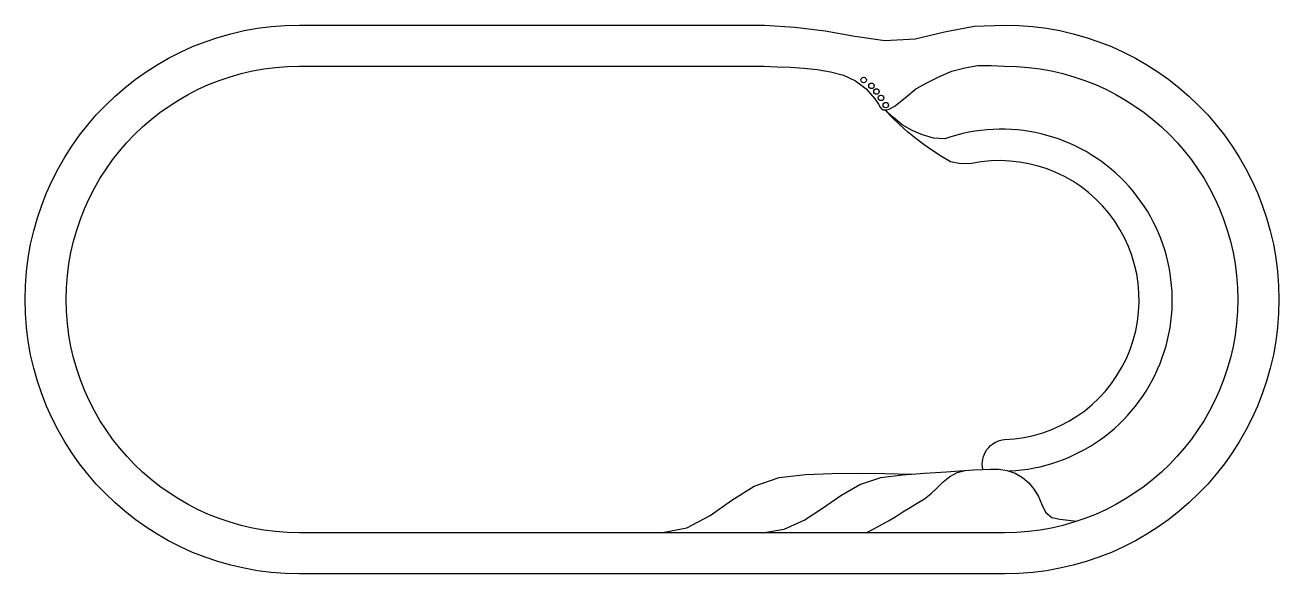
# Model space of a CAD drawing. Header units: millimetres. Extents: x 139.43 to 147.43, y 78.89 to 82.39.
import ezdxf

# ---------------------------------------------------------------- set-up
doc = ezdxf.new("R2010")
doc.units = ezdxf.units.MM
doc.header["$LTSCALE"] = 10
doc.layers.add('piscinas_igui', color=3, linetype='Continuous')

msp = doc.modelspace()

# ---------------------------------------------------------------- linework, layer by layer
at = {"layer": 'piscinas_igui'}
for points in [[(145.6815, 82.3904, -1), (145.6815, 78.8904), (141.1815, 78.8904, -1), (141.1815, 82.3904), (144.1501, 82.3904), (144.3432, 82.3773), (144.5354, 82.3547), (144.7257, 82.3193), (144.9173, 82.2921), (145.11, 82.3021), (145.298, 82.3482), (145.4881, 82.3831)], [(144.9822, 81.8756), (145.0488, 81.929), (145.114, 81.9838), (145.1896, 82.0235), (145.2662, 82.0615), (145.3441, 82.0965), (145.4267, 82.1181), (145.5108, 82.1321), (145.5962, 82.1332), (145.6815, 82.1279, -1), (145.6815, 79.1529), (141.1815, 79.1529, -1), (141.1815, 82.1279), (144.1446, 82.1279), (144.2299, 82.1247), (144.3153, 82.1218), (144.4006, 82.1167), (144.4854, 82.1064), (144.5695, 82.0915), (144.6523, 82.0707), (144.7302, 82.0358), (144.798, 81.9843), (144.8538, 81.9197), (144.8688, 81.8979), (144.8764, 81.8859), (144.8873, 81.8676), (144.8951, 81.8567), (144.9023, 81.8517), (144.9056, 81.8503), (144.9173, 81.8491), (144.9278, 81.8496), (144.9454, 81.8552), (144.9638, 81.8643)]]:
    msp.add_lwpolyline(points, format="xyb", close=True, dxfattribs=at)
at = {"layer": 'piscinas_igui', "color": 1}
msp.add_lwpolyline([(145.5419, 79.5567, -0.447523), (145.6815, 79.7479, 1.088991), (145.4693, 81.5073), (145.4024, 81.5057), (145.3371, 81.5191), (145.2792, 81.5529), (145.223, 81.5894), (145.168, 81.6277), (145.1139, 81.6673), (145.0618, 81.7094), (145.0122, 81.7545), (144.9642, 81.8013), (144.9173, 81.8491)], format="xyb", dxfattribs=at)
at = {"layer": 'piscinas_igui', "color": 2}
msp.add_lwpolyline([(145.7122, 79.5471, 1.156241), (145.3002, 81.6655), (145.2277, 81.6685), (145.1581, 81.6898), (145.0907, 81.7173), (145.0284, 81.755), (144.972, 81.8011), (144.9173, 81.8491)], format="xyb", dxfattribs=at)
for points in [[(143.4871, 79.1529), (143.6529, 79.1846), (143.8024, 79.2626), (143.9406, 79.3601), (144.0844, 79.4489), (144.2431, 79.5058), (144.4109, 79.5254), (144.5799, 79.5313), (144.749, 79.5324), (144.9181, 79.5304), (145.0872, 79.5267)], [(144.1363, 79.1529), (144.2748, 79.1761), (144.4032, 79.2325), (144.5203, 79.3103), (144.6353, 79.3912), (144.7574, 79.4607), (144.8905, 79.5052), (145.0299, 79.5229), (145.1702, 79.5323), (145.3105, 79.5422), (145.4507, 79.5526)], [(144.7985, 79.1529), (144.8462, 79.1776), (144.8937, 79.2029), (144.9406, 79.2292), (144.9867, 79.2569), (145.0323, 79.2854), (145.078, 79.3138), (145.1243, 79.3411), (145.17, 79.3695), (145.2126, 79.4022), (145.2516, 79.4393), (145.2898, 79.4771), (145.3311, 79.5115), (145.378, 79.5375), (145.4301, 79.5503), (145.4837, 79.5546), (145.5375, 79.5565), (145.5912, 79.5592), (145.6449, 79.5586), (145.6981, 79.5509), (145.7487, 79.5329), (145.7948, 79.5054), (145.8355, 79.4703), (145.8699, 79.429), (145.8976, 79.383), (145.9193, 79.3338), (145.9423, 79.2852), (145.9821, 79.251), (146.0346, 79.2396), (146.0879, 79.2323), (146.1413, 79.2257)]]:
    msp.add_lwpolyline(points, dxfattribs=at)
at = {"layer": 'piscinas_igui'}
for centre in [(144.7823, 82.0404), (144.8315, 82.0031), (144.8635, 81.9667), (144.8924, 81.9262), (144.9229, 81.88)]:
    msp.add_circle(centre, 0.0175, dxfattribs=at)

doc.saveas('drawing.dxf')
